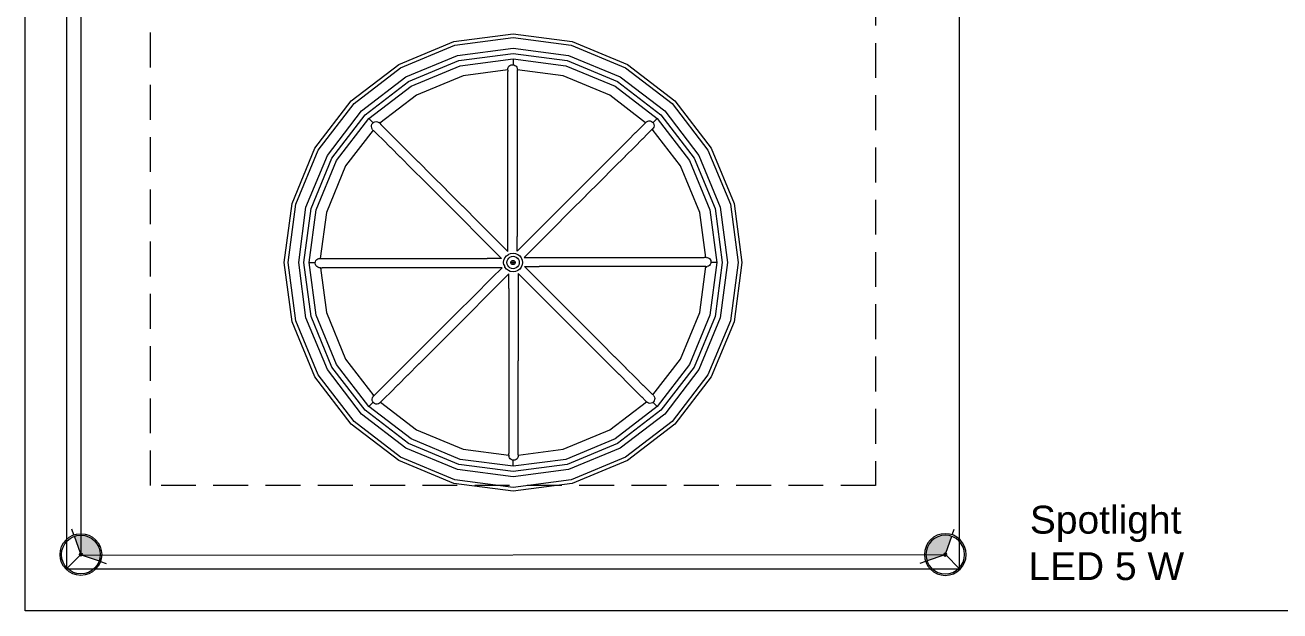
# Model space of a CAD drawing. Header units: millimetres. Extents: x -667 to -468, y -723 to -475.
# Drawn here: x -546.15 to -537.15, y -711.39 to -707.18 of the extents above; entities that cross this region are included whole.
import ezdxf

# ---------------------------------------------------------------- set-up
doc = ezdxf.new("R2010")
doc.units = ezdxf.units.MM
doc.linetypes.add('DASHED2', pattern=[0.375, 0.25, -0.125])
doc.layers.get('0').update_dxf_attribs({"lineweight": 9})
doc.layers.add('dinding', color=36, linetype='Continuous', lineweight=9)
doc.styles.get("Standard").update_dxf_attribs({"font": 'arial.ttf'})

# ---------------------------------------------------------------- blocks, each defined once
blk = doc.blocks.new('spotlight')
h = blk.add_hatch(color=256)
h.set_gradient(color1=(246, 249, 78), one_color=1, tint=1, name='SPHERICAL')
h.paths.add_polyline_path([(0.0104, 0.005), (0.1332, 0.0638, 0.629887), (-0.1332, 0.0638), (-0.0104, 0.005, -0.629887)])
h = blk.add_hatch(color=256)
h.set_gradient(color1=(186, 177, 3), one_color=1, tint=1, name='SPHERICAL')
h.paths.add_polyline_path([(0.0115, 0, 1), (-0.0115, 0, 1)])
at = {"color": 244, "true_color": 0x990a2b}
for p, q in [((-0.1436, 0.0687), (-0.1848, 0.0885)), ((-0.0104, 0.005), (-0.1332, 0.0638)), ((0.0104, 0.005), (0.1332, 0.0638)), ((0.1436, 0.0687), (0.1848, 0.0885)), ((0, -0.0115), (0, -0.1477))]:
    blk.add_line(p, q, dxfattribs=at)
for radius in [0.1592, 0.1477]:
    blk.add_circle((0, 0), radius, dxfattribs=at)
blk.add_circle((0, 0), 0.0115)
blk = doc.blocks.new('VVC')
for p, q in [((-660.9999, -540.4989), (-660.6042, -540.335)), ((-660.6042, -540.335), (-660.1795, -540.2791)), ((-660.5971, -540.3612), (-660.1795, -540.3063)), ((-660.1795, -540.2791), (-659.7549, -540.335)), ((-660.1795, -540.3063), (-659.7619, -540.3612)), ((-659.7549, -540.335), (-659.3592, -540.4989)), ((-660.9863, -540.5224), (-660.5971, -540.3612)), ((-660.9484, -540.5879), (-660.5775, -540.4343)), ((-660.5775, -540.4343), (-660.1795, -540.3819)), ((-660.5677, -540.4712), (-660.1795, -540.4201)), ((-660.1795, -540.3819), (-659.7815, -540.4343)), ((-660.1795, -540.4201), (-659.7914, -540.4712)), ((-659.7815, -540.4343), (-659.4106, -540.5879)), ((-659.7619, -540.3612), (-659.3728, -540.5224)), ((-661.3396, -540.7596), (-660.9999, -540.4989)), ((-661.3204, -540.7788), (-660.9863, -540.5224)), ((-660.9294, -540.621), (-660.5677, -540.4712)), ((-660.9106, -540.6535), (-660.558, -540.5074)), ((-660.558, -540.5074), (-660.1795, -540.4576)), ((-660.2167, -540.5381), (-660.5384, -540.5805)), ((-660.2167, -540.5381), (-660.2167, -540.5494)), ((-660.2166, -540.5287), (-660.2139, -540.5198)), ((-660.2166, -540.5332), (-660.2166, -540.5287)), ((-660.2139, -540.5198), (-660.2088, -540.5119)), ((-660.2088, -540.5119), (-660.2016, -540.5058)), ((-660.2016, -540.5058), (-660.1931, -540.5018)), ((-660.1931, -540.5018), (-660.1838, -540.5004)), ((-660.1838, -540.5004), (-660.1744, -540.5015)), ((-660.1795, -540.4576), (-659.8011, -540.5074)), ((-660.1795, -540.4576), (-660.1795, -540.5009)), ((-660.1744, -540.5015), (-660.1658, -540.5052)), ((-660.1658, -540.5052), (-660.1585, -540.5112)), ((-660.1585, -540.5112), (-660.1532, -540.5189)), ((-660.1532, -540.5189), (-660.1502, -540.5277)), ((-660.1502, -540.5277), (-660.1499, -540.5332)), ((-659.8207, -540.5805), (-660.1498, -540.5371)), ((-660.1498, -540.5371), (-660.1498, -540.5484)), ((-660.1498, -540.5371), (-660.1423, -540.5381)), ((-659.8011, -540.5074), (-659.4484, -540.6535)), ((-659.7914, -540.4712), (-659.4297, -540.621)), ((-659.3728, -540.5224), (-659.0386, -540.7788)), ((-659.3592, -540.4989), (-659.0194, -540.7596)), ((-661.2669, -540.8323), (-660.9484, -540.5879)), ((-661.24, -540.8593), (-660.9294, -540.621)), ((-660.5384, -540.5805), (-660.8728, -540.719)), ((-660.2167, -540.583), (-660.2167, -540.5494)), ((-660.2167, -540.5831), (-660.2167, -540.583)), ((-660.2167, -540.5833), (-660.2167, -540.5831)), ((-660.2167, -540.6385), (-660.2167, -540.5833)), ((-660.1498, -540.5484), (-660.1498, -540.5485)), ((-660.1498, -540.5485), (-660.1498, -540.5821)), ((-660.1498, -540.5821), (-660.1498, -540.5823)), ((-660.1498, -540.5823), (-660.1498, -540.6376)), ((-659.4863, -540.719), (-659.8207, -540.5805)), ((-659.4297, -540.621), (-659.1191, -540.8593)), ((-659.4106, -540.5879), (-659.0921, -540.8323)), ((-661.2134, -540.8858), (-660.9106, -540.6535)), ((-660.8728, -540.719), (-661.1362, -540.921)), ((-660.2167, -540.6388), (-660.2167, -540.6385)), ((-660.2167, -540.6392), (-660.2167, -540.6388)), ((-660.2167, -540.7152), (-660.2167, -540.6392)), ((-660.2167, -540.7157), (-660.2167, -540.7152)), ((-660.2167, -540.7165), (-660.2167, -540.7157)), ((-660.2167, -540.8121), (-660.2167, -540.7165)), ((-660.1498, -540.6376), (-660.1498, -540.6382)), ((-660.1498, -540.6382), (-660.1498, -540.7145)), ((-660.1498, -540.7145), (-660.1498, -540.7155)), ((-660.1498, -540.7155), (-660.1498, -540.8115)), ((-659.2289, -540.9165), (-659.4863, -540.719)), ((-659.4484, -540.6535), (-659.1456, -540.8858)), ((-661.6004, -541.0994), (-661.3396, -540.7596)), ((-661.5768, -541.113), (-661.3204, -540.7788)), ((-659.0386, -540.7788), (-658.7822, -541.113)), ((-659.0194, -540.7596), (-658.7587, -541.0994)), ((-661.5113, -541.1508), (-661.2669, -540.8323)), ((-661.4783, -541.1699), (-661.24, -540.8593)), ((-661.4458, -541.1886), (-661.2134, -540.8858)), ((-661.2134, -540.8858), (-661.1828, -540.9165)), ((-660.2167, -540.8128), (-660.2167, -540.8121)), ((-660.2167, -540.814), (-660.2167, -540.8128)), ((-660.2167, -540.928), (-660.2167, -540.814)), ((-660.1498, -540.8115), (-660.1498, -540.813)), ((-660.1498, -540.813), (-660.1498, -540.9275)), ((-659.1456, -540.8858), (-659.1763, -540.9165)), ((-659.1456, -540.8858), (-658.9132, -541.1886)), ((-659.1191, -540.8593), (-658.8808, -541.1699)), ((-659.0921, -540.8323), (-658.8477, -541.1508)), ((-661.1828, -540.9691), (-661.3803, -541.2265)), ((-661.1957, -540.9449), (-661.195, -540.9355)), ((-661.1937, -540.9541), (-661.1957, -540.9449)), ((-661.195, -540.9355), (-661.1917, -540.9267)), ((-661.1893, -540.9623), (-661.1937, -540.9541)), ((-661.1917, -540.9267), (-661.1862, -540.9191)), ((-661.1862, -540.9656), (-661.1893, -540.9623)), ((-661.1862, -540.9191), (-661.1787, -540.9133)), ((-661.1828, -540.9691), (-661.1748, -540.977)), ((-661.1787, -540.9133), (-661.17, -540.9098)), ((-661.151, -541.0008), (-661.1748, -540.9771)), ((-661.17, -540.9098), (-661.1607, -540.9089)), ((-661.1607, -540.9089), (-661.1514, -540.9105)), ((-661.1514, -540.9105), (-661.1431, -540.9147)), ((-661.1362, -540.921), (-661.1431, -540.9147)), ((-661.1362, -540.921), (-661.1302, -540.9165)), ((-661.1362, -540.921), (-661.1282, -540.929)), ((-661.1282, -540.929), (-661.1281, -540.9291)), ((-661.1281, -540.9291), (-661.1044, -540.9528)), ((-661.1044, -540.9528), (-661.1042, -540.953)), ((-661.1042, -540.953), (-661.0651, -540.9921)), ((-660.2167, -540.9289), (-660.2167, -540.928)), ((-660.2167, -540.9304), (-660.2167, -540.9289)), ((-660.2167, -541.0613), (-660.2167, -540.9304)), ((-660.1498, -540.9275), (-660.1498, -540.9294)), ((-660.1498, -540.9294), (-660.1498, -541.0609)), ((-659.3541, -541.0417), (-659.3003, -540.988)), ((-659.3003, -540.988), (-659.2998, -540.9875)), ((-659.2998, -540.9875), (-659.2608, -540.9484)), ((-659.2608, -540.9484), (-659.2606, -540.9482)), ((-659.2606, -540.9482), (-659.2369, -540.9245)), ((-659.2289, -540.9165), (-659.2368, -540.9245)), ((-659.2289, -540.9165), (-659.2221, -540.9099)), ((-659.2221, -540.9099), (-659.2139, -540.9055)), ((-659.2139, -540.9055), (-659.2047, -540.9036)), ((-659.1889, -540.9711), (-659.2126, -540.9949)), ((-659.2047, -540.9036), (-659.1953, -540.9043)), ((-659.1953, -540.9043), (-659.1865, -540.9075)), ((-659.1888, -540.9711), (-659.1889, -540.9711)), ((-659.1808, -540.9631), (-659.1888, -540.9711)), ((-659.1865, -540.9075), (-659.1789, -540.9131)), ((-659.1808, -540.9631), (-659.1745, -540.9562)), ((-658.9788, -541.2265), (-659.1808, -540.9631)), ((-659.1808, -540.9631), (-659.1763, -540.9691)), ((-659.1789, -540.9131), (-659.1731, -540.9205)), ((-659.1703, -540.9478), (-659.1745, -540.9562)), ((-659.1731, -540.9205), (-659.1696, -540.9293)), ((-659.1687, -540.9386), (-659.1703, -540.9478)), ((-659.1696, -540.9293), (-659.1687, -540.9386)), ((-661.1508, -541.001), (-661.151, -541.0008)), ((-661.1118, -541.04), (-661.1508, -541.001)), ((-661.1113, -541.0406), (-661.1118, -541.04)), ((-661.0576, -541.0943), (-661.1113, -541.0406)), ((-661.0651, -540.9921), (-661.0647, -540.9926)), ((-661.0647, -540.9926), (-661.0108, -541.0465)), ((-661.0108, -541.0465), (-661.0101, -541.0472)), ((-661.0101, -541.0472), (-660.9422, -541.1151)), ((-660.2167, -541.0643), (-660.2167, -541.0613)), ((-660.2167, -541.2102), (-660.2167, -541.0643)), ((-660.1498, -541.0609), (-660.1499, -541.0633)), ((-660.1499, -541.0633), (-660.1499, -541.2099)), ((-659.4226, -541.1102), (-659.355, -541.0426)), ((-659.355, -541.0426), (-659.3541, -541.0417)), ((-659.2524, -541.0346), (-659.3062, -541.0885)), ((-659.2519, -541.0342), (-659.2524, -541.0346)), ((-659.2128, -540.9951), (-659.2519, -541.0342)), ((-659.2126, -540.9949), (-659.2128, -540.9951)), ((-661.7643, -541.4951), (-661.6004, -541.0994)), ((-661.738, -541.5021), (-661.5768, -541.113)), ((-661.6649, -541.5217), (-661.5113, -541.1508)), ((-661.6281, -541.5316), (-661.4783, -541.1699)), ((-661.0567, -541.0952), (-661.0576, -541.0943)), ((-660.989, -541.1628), (-661.0567, -541.0952)), ((-660.9877, -541.1641), (-660.989, -541.1628)), ((-660.9071, -541.2447), (-660.9877, -541.1641)), ((-660.9422, -541.1151), (-660.9411, -541.1161)), ((-660.9411, -541.1161), (-660.8602, -541.1971)), ((-659.5045, -541.1922), (-659.4239, -541.1116)), ((-659.3759, -541.1581), (-659.4569, -541.2391)), ((-659.4239, -541.1116), (-659.4226, -541.1102)), ((-659.3749, -541.1571), (-659.3759, -541.1581)), ((-659.307, -541.0892), (-659.3749, -541.1571)), ((-659.3062, -541.0885), (-659.307, -541.0892)), ((-658.8808, -541.1699), (-658.731, -541.5316)), ((-658.8477, -541.1508), (-658.6941, -541.5217)), ((-658.7822, -541.113), (-658.621, -541.5021)), ((-658.7587, -541.0994), (-658.5948, -541.4951)), ((-661.5919, -541.5413), (-661.4458, -541.1886)), ((-661.3803, -541.2265), (-661.5188, -541.5609)), ((-660.9053, -541.2465), (-660.9071, -541.2447)), ((-660.8128, -541.339), (-660.9053, -541.2465)), ((-660.8602, -541.1971), (-660.8588, -541.1985)), ((-660.8588, -541.1985), (-660.7658, -541.2914)), ((-660.2167, -541.2137), (-660.2167, -541.2102)), ((-660.2167, -541.8407), (-660.2167, -541.2137)), ((-660.1499, -541.2099), (-660.1499, -541.2128)), ((-660.1499, -541.2128), (-660.1499, -541.3726)), ((-659.5988, -541.2864), (-659.5063, -541.1939)), ((-659.4583, -541.2405), (-659.5512, -541.3334)), ((-659.5063, -541.1939), (-659.5045, -541.1922)), ((-659.4569, -541.2391), (-659.4583, -541.2405)), ((-658.8402, -541.5609), (-658.9788, -541.2265)), ((-658.9132, -541.1886), (-658.7672, -541.5413)), ((-660.8107, -541.3411), (-660.8128, -541.339)), ((-660.7075, -541.4443), (-660.8107, -541.3411)), ((-660.7658, -541.2914), (-660.7641, -541.2932)), ((-660.7641, -541.2932), (-660.6605, -541.3969)), ((-659.7041, -541.3918), (-659.6009, -541.2886)), ((-659.553, -541.3351), (-659.6566, -541.4388)), ((-659.6009, -541.2886), (-659.5988, -541.2864)), ((-659.5512, -541.3334), (-659.553, -541.3351)), ((-660.6605, -541.3969), (-660.6585, -541.3989)), ((-660.6585, -541.3989), (-660.5454, -541.5119)), ((-660.1499, -541.3726), (-660.1499, -541.3758)), ((-660.1499, -541.3758), (-660.1499, -541.5467)), ((-660.1499, -541.8376), (-659.7066, -541.3943)), ((-659.7066, -541.3943), (-659.7041, -541.3918)), ((-659.6566, -541.4388), (-659.6586, -541.4408)), ((-661.8202, -541.9197), (-661.7643, -541.4951)), ((-661.793, -541.9197), (-661.738, -541.5021)), ((-661.7173, -541.9197), (-661.6649, -541.5217)), ((-660.705, -541.4468), (-660.7075, -541.4443)), ((-660.2617, -541.8901), (-660.705, -541.4468)), ((-660.5454, -541.5119), (-660.5432, -541.5141)), ((-660.5432, -541.5141), (-660.4223, -541.635)), ((-659.6586, -541.4408), (-659.7717, -541.5538)), ((-658.6941, -541.5217), (-658.6417, -541.9197)), ((-658.621, -541.5021), (-658.5661, -541.9197)), ((-658.5948, -541.4951), (-658.5389, -541.9197)), ((-661.6792, -541.9197), (-661.6281, -541.5316)), ((-661.6417, -541.9197), (-661.5919, -541.5413)), ((-661.5188, -541.5609), (-661.5621, -541.89)), ((-660.1499, -541.5467), (-660.1499, -541.5502)), ((-660.1499, -541.5502), (-660.1499, -541.73)), ((-659.7739, -541.5561), (-659.8948, -541.677)), ((-659.7717, -541.5538), (-659.7739, -541.5561)), ((-658.7979, -541.8826), (-658.8402, -541.5609)), ((-658.7672, -541.5413), (-658.7173, -541.9197)), ((-658.731, -541.5316), (-658.6798, -541.9197)), ((-660.4223, -541.635), (-660.4199, -541.6375)), ((-660.4199, -541.6375), (-660.2928, -541.7646)), ((-659.8973, -541.6794), (-660.0244, -541.8065)), ((-659.8948, -541.677), (-659.8973, -541.6794)), ((-660.2928, -541.7646), (-660.2902, -541.7672)), ((-660.2167, -541.8407), (-660.2902, -541.7672)), ((-660.1499, -541.73), (-660.1499, -541.7336)), ((-660.1499, -541.8376), (-660.1499, -541.7336)), ((-661.5621, -541.89), (-661.5612, -541.8826)), ((-661.5621, -541.89), (-661.5508, -541.89)), ((-661.5508, -541.89), (-661.5508, -541.89)), ((-661.5508, -541.89), (-661.5172, -541.89)), ((-661.5172, -541.89), (-661.5169, -541.89)), ((-660.243, -541.8982), (-660.2379, -541.886)), ((-660.2379, -541.886), (-660.2272, -541.8721)), ((-660.2272, -541.8721), (-660.2132, -541.8613)), ((-660.2179, -541.8976), (-660.2109, -541.8884)), ((-660.2132, -541.8613), (-660.2092, -541.8596)), ((-660.2109, -541.8884), (-660.2017, -541.8814)), ((-660.2092, -541.8596), (-660.197, -541.8546)), ((-660.2017, -541.8814), (-660.191, -541.8769)), ((-660.197, -541.8546), (-660.1795, -541.8523)), ((-660.191, -541.8769), (-660.1795, -541.8754)), ((-660.1795, -541.8523), (-660.1621, -541.8546)), ((-660.1795, -541.8754), (-660.1681, -541.8769)), ((-660.1681, -541.8769), (-660.1574, -541.8814)), ((-660.1621, -541.8546), (-660.158, -541.8563)), ((-660.158, -541.8563), (-660.1458, -541.8613)), ((-660.1574, -541.8814), (-660.1482, -541.8884)), ((-660.1482, -541.8884), (-660.1412, -541.8976)), ((-660.1458, -541.8613), (-660.1318, -541.8721)), ((-660.1318, -541.8721), (-660.1211, -541.886)), ((-660.1211, -541.886), (-660.1194, -541.8901)), ((-660.1005, -541.8826), (-660.027, -541.8091)), ((-660.1005, -541.8826), (-659.4735, -541.8826)), ((-660.0244, -541.8065), (-660.027, -541.8091)), ((-659.4735, -541.8826), (-659.47, -541.8826)), ((-659.47, -541.8826), (-659.3241, -541.8826)), ((-659.3241, -541.8826), (-659.3211, -541.8826)), ((-659.3211, -541.8826), (-659.1902, -541.8826)), ((-659.1902, -541.8826), (-659.1887, -541.8826)), ((-659.1887, -541.8826), (-659.1878, -541.8826)), ((-659.1878, -541.8826), (-659.0738, -541.8826)), ((-659.0738, -541.8826), (-659.0726, -541.8826)), ((-659.0726, -541.8826), (-659.0719, -541.8826)), ((-659.0719, -541.8826), (-658.9762, -541.8826)), ((-658.9762, -541.8826), (-658.9755, -541.8826)), ((-658.9755, -541.8826), (-658.975, -541.8826)), ((-658.975, -541.8826), (-658.899, -541.8826)), ((-658.899, -541.8826), (-658.8985, -541.8826)), ((-658.8985, -541.8826), (-658.8983, -541.8826)), ((-658.8983, -541.8826), (-658.8431, -541.8826)), ((-658.8431, -541.8826), (-658.8429, -541.8826)), ((-658.8429, -541.8826), (-658.8428, -541.8826)), ((-658.8428, -541.8826), (-658.8092, -541.8826)), ((-658.7979, -541.8826), (-658.8092, -541.8826)), ((-658.793, -541.8826), (-658.7885, -541.8827)), ((-658.7885, -541.8827), (-658.7796, -541.8854)), ((-658.7796, -541.8854), (-658.7717, -541.8905)), ((-661.7643, -542.3444), (-661.8202, -541.9197)), ((-661.738, -542.3373), (-661.793, -541.9197)), ((-661.6649, -542.3178), (-661.7173, -541.9197)), ((-661.6281, -542.3079), (-661.6792, -541.9197)), ((-661.5919, -542.2982), (-661.6417, -541.9197)), ((-661.6417, -541.9197), (-661.5984, -541.9197)), ((-661.5989, -541.924), (-661.5977, -541.9147)), ((-661.5974, -541.9333), (-661.5989, -541.924)), ((-661.5977, -541.9147), (-661.594, -541.906)), ((-661.5935, -541.9419), (-661.5974, -541.9333)), ((-661.594, -541.906), (-661.5881, -541.8987)), ((-661.5874, -541.949), (-661.5935, -541.9419)), ((-661.5881, -541.8987), (-661.5804, -541.8934)), ((-661.5795, -541.9541), (-661.5874, -541.949)), ((-661.5804, -541.8934), (-661.5715, -541.8904)), ((-661.5705, -541.9568), (-661.5795, -541.9541)), ((-661.5715, -541.8904), (-661.5661, -541.8902)), ((-661.5612, -541.9569), (-661.5705, -541.9568)), ((-661.5612, -541.9569), (-661.5188, -542.2786)), ((-661.5612, -541.9569), (-661.5499, -541.9569)), ((-661.5163, -541.9569), (-661.5498, -541.9569)), ((-661.5169, -541.89), (-661.4616, -541.89)), ((-661.5162, -541.9569), (-661.5163, -541.9569)), ((-661.516, -541.9569), (-661.5162, -541.9569)), ((-661.4608, -541.9569), (-661.516, -541.9569)), ((-661.4616, -541.89), (-661.461, -541.89)), ((-661.461, -541.89), (-661.3848, -541.89)), ((-661.4605, -541.9569), (-661.4608, -541.9569)), ((-661.46, -541.9569), (-661.4605, -541.9569)), ((-661.3841, -541.9569), (-661.46, -541.9569)), ((-661.3848, -541.89), (-661.3838, -541.89)), ((-661.3836, -541.9569), (-661.3841, -541.9569)), ((-661.3838, -541.89), (-661.2878, -541.89)), ((-661.3828, -541.9569), (-661.3836, -541.9569)), ((-661.2872, -541.9569), (-661.3828, -541.9569)), ((-661.2878, -541.89), (-661.2863, -541.89)), ((-661.2864, -541.9569), (-661.2872, -541.9569)), ((-661.2853, -541.9569), (-661.2864, -541.9569)), ((-661.2863, -541.89), (-661.1718, -541.89)), ((-661.1713, -541.9569), (-661.2853, -541.9569)), ((-661.1718, -541.89), (-661.1698, -541.89)), ((-661.1704, -541.9569), (-661.1713, -541.9569)), ((-661.1688, -541.9569), (-661.1704, -541.9569)), ((-661.1698, -541.89), (-661.0384, -541.89)), ((-661.038, -541.9569), (-661.1688, -541.9569)), ((-661.0384, -541.89), (-661.036, -541.8901)), ((-661.035, -541.9569), (-661.038, -541.9569)), ((-661.036, -541.8901), (-660.8893, -541.8901)), ((-660.8891, -541.9569), (-661.035, -541.9569)), ((-660.8893, -541.8901), (-660.8865, -541.8901)), ((-660.8855, -541.9569), (-660.8891, -541.9569)), ((-660.8865, -541.8901), (-660.7266, -541.8901)), ((-660.2586, -541.9569), (-660.8855, -541.9569)), ((-660.7266, -541.8901), (-660.7235, -541.8901)), ((-660.7235, -541.8901), (-660.5525, -541.8901)), ((-660.5525, -541.8901), (-660.5491, -541.8901)), ((-660.5491, -541.8901), (-660.3693, -541.8901)), ((-660.3693, -541.8901), (-660.3656, -541.8901)), ((-660.2617, -541.8901), (-660.3656, -541.8901)), ((-660.2586, -541.9569), (-660.3321, -542.0304)), ((-660.247, -541.9197), (-660.2447, -541.9023)), ((-660.2447, -541.9372), (-660.247, -541.9197)), ((-660.2447, -541.9023), (-660.243, -541.8982)), ((-660.2447, -541.9372), (-660.2396, -541.9494)), ((-660.2379, -541.9535), (-660.2396, -541.9494)), ((-660.2272, -541.9674), (-660.2379, -541.9535)), ((-660.2132, -541.9781), (-660.2272, -541.9674)), ((-660.2238, -541.9197), (-660.2223, -541.9083)), ((-660.2223, -541.9312), (-660.2238, -541.9197)), ((-660.2223, -541.9083), (-660.2179, -541.8976)), ((-660.2179, -541.9419), (-660.2223, -541.9312)), ((-660.2109, -541.9511), (-660.2179, -541.9419)), ((-660.2011, -541.9832), (-660.2132, -541.9781)), ((-660.2017, -541.9581), (-660.2109, -541.9511)), ((-660.191, -541.9625), (-660.2017, -541.9581)), ((-660.1949, -541.9197), (-660.1944, -541.9158)), ((-660.1944, -541.9237), (-660.1949, -541.9197)), ((-660.1949, -541.9197), (-660.1642, -541.9197)), ((-660.1944, -541.9158), (-660.1928, -541.9121)), ((-660.1928, -541.9274), (-660.1944, -541.9237)), ((-660.1928, -541.9121), (-660.1904, -541.9089)), ((-660.1904, -541.9306), (-660.1928, -541.9274)), ((-660.1795, -541.964), (-660.191, -541.9625)), ((-660.1904, -541.9089), (-660.1872, -541.9064)), ((-660.1872, -541.933), (-660.1904, -541.9306)), ((-660.1872, -541.9064), (-660.1835, -541.9049)), ((-660.1835, -541.9346), (-660.1872, -541.933)), ((-660.1835, -541.9049), (-660.1795, -541.9044)), ((-660.1795, -541.9351), (-660.1835, -541.9346)), ((-660.1795, -541.9044), (-660.1756, -541.9049)), ((-660.1795, -541.9351), (-660.1795, -541.9044)), ((-660.1756, -541.9346), (-660.1795, -541.9351)), ((-660.1681, -541.9625), (-660.1795, -541.964)), ((-660.1756, -541.9049), (-660.1718, -541.9064)), ((-660.1718, -541.933), (-660.1756, -541.9346)), ((-660.1718, -541.9064), (-660.1687, -541.9089)), ((-660.1687, -541.9306), (-660.1718, -541.933)), ((-660.1687, -541.9089), (-660.1662, -541.9121)), ((-660.1662, -541.9274), (-660.1687, -541.9306)), ((-660.1574, -541.9581), (-660.1681, -541.9625)), ((-660.1662, -541.9121), (-660.1647, -541.9158)), ((-660.1647, -541.9237), (-660.1662, -541.9274)), ((-660.1647, -541.9158), (-660.1642, -541.9197)), ((-660.1642, -541.9197), (-660.1647, -541.9237)), ((-660.1499, -541.9798), (-660.1621, -541.9849)), ((-660.1482, -541.9511), (-660.1574, -541.9581)), ((-660.1458, -541.9781), (-660.1499, -541.9798)), ((-660.1412, -541.9419), (-660.1482, -541.9511)), ((-660.1318, -541.9674), (-660.1458, -541.9781)), ((-660.1412, -541.8976), (-660.1367, -541.9083)), ((-660.1367, -541.9312), (-660.1412, -541.9419)), ((-660.1367, -541.9083), (-660.1352, -541.9197)), ((-660.1352, -541.9197), (-660.1367, -541.9312)), ((-660.1211, -541.9535), (-660.1318, -541.9674)), ((-660.1161, -541.9413), (-660.1211, -541.9535)), ((-660.1194, -541.8901), (-660.1144, -541.9023)), ((-660.1144, -541.9372), (-660.1161, -541.9413)), ((-660.1144, -541.9023), (-660.1121, -541.9197)), ((-660.1121, -541.9197), (-660.1144, -541.9372)), ((-660.0974, -541.9494), (-659.9934, -541.9493)), ((-660.0974, -541.9494), (-659.654, -542.3927)), ((-659.9898, -541.9494), (-659.9934, -541.9493)), ((-659.81, -541.9494), (-659.9898, -541.9494)), ((-659.8065, -541.9494), (-659.81, -541.9494)), ((-659.6356, -541.9494), (-659.8065, -541.9494)), ((-659.6324, -541.9494), (-659.6356, -541.9494)), ((-659.4725, -541.9494), (-659.6324, -541.9494)), ((-659.4697, -541.9494), (-659.4725, -541.9494)), ((-659.3231, -541.9494), (-659.4697, -541.9494)), ((-659.3207, -541.9494), (-659.3231, -541.9494)), ((-659.1892, -541.9494), (-659.3207, -541.9494)), ((-659.1873, -541.9494), (-659.1892, -541.9494)), ((-659.0728, -541.9494), (-659.1873, -541.9494)), ((-659.0713, -541.9494), (-659.0728, -541.9494)), ((-658.9753, -541.9494), (-659.0713, -541.9494)), ((-658.9742, -541.9495), (-658.9753, -541.9494)), ((-658.898, -541.9495), (-658.9742, -541.9495)), ((-658.8974, -541.9495), (-658.898, -541.9495)), ((-658.8421, -541.9495), (-658.8974, -541.9495)), ((-658.8419, -541.9495), (-658.8421, -541.9495)), ((-658.8082, -541.9495), (-658.8419, -541.9495)), ((-658.8402, -542.2786), (-658.7969, -541.9495)), ((-658.8082, -541.9495), (-658.8082, -541.9495)), ((-658.7969, -541.9495), (-658.8082, -541.9495)), ((-658.7969, -541.9495), (-658.7979, -541.9569)), ((-658.7969, -541.9495), (-658.7875, -541.9491)), ((-658.7787, -541.9461), (-658.7875, -541.9491)), ((-658.771, -541.9408), (-658.7787, -541.9461)), ((-658.7717, -541.8905), (-658.7656, -541.8976)), ((-658.765, -541.9335), (-658.771, -541.9408)), ((-658.7173, -541.9197), (-658.7672, -542.2982)), ((-658.7656, -541.8976), (-658.7616, -541.9062)), ((-658.7613, -541.9248), (-658.765, -541.9335)), ((-658.7616, -541.9062), (-658.7602, -541.9155)), ((-658.7602, -541.9155), (-658.7613, -541.9248)), ((-658.7173, -541.9197), (-658.7607, -541.9197)), ((-658.6798, -541.9197), (-658.731, -542.3079)), ((-658.6417, -541.9197), (-658.6941, -542.3178)), ((-658.5661, -541.9197), (-658.621, -542.3373)), ((-658.5389, -541.9197), (-658.5948, -542.3444)), ((-660.2092, -542.0019), (-660.6525, -542.4452)), ((-660.4618, -542.1601), (-660.3347, -542.033)), ((-660.3347, -542.033), (-660.3321, -542.0304)), ((-660.2091, -542.1058), (-660.2092, -542.0019)), ((-660.197, -541.9849), (-660.2011, -541.9832)), ((-660.1795, -541.9872), (-660.197, -541.9849)), ((-660.1621, -541.9849), (-660.1795, -541.9872)), ((-660.1424, -541.9988), (-660.0689, -542.0723)), ((-660.1424, -541.9988), (-660.1424, -542.6257)), ((-660.2091, -542.1058), (-660.2092, -542.1095)), ((-660.2092, -542.1095), (-660.2092, -542.2893)), ((-660.0663, -542.0749), (-660.0689, -542.0723)), ((-659.9392, -542.202), (-660.0663, -542.0749)), ((-660.5851, -542.2834), (-660.4642, -542.1625)), ((-660.4642, -542.1625), (-660.4618, -542.1601)), ((-659.9367, -542.2044), (-659.9392, -542.202)), ((-659.8159, -542.3253), (-659.9367, -542.2044)), ((-661.5768, -542.7265), (-661.738, -542.3373)), ((-661.5113, -542.6886), (-661.6649, -542.3178)), ((-661.4783, -542.6696), (-661.6281, -542.3079)), ((-661.4458, -542.6508), (-661.5919, -542.2982)), ((-661.5188, -542.2786), (-661.3803, -542.613)), ((-660.7004, -542.3987), (-660.5874, -542.2856)), ((-660.5874, -542.2856), (-660.5851, -542.2834)), ((-660.2092, -542.2893), (-660.2092, -542.2927)), ((-660.2092, -542.2927), (-660.2092, -542.4637)), ((-659.8136, -542.3276), (-659.8159, -542.3253)), ((-659.7006, -542.4406), (-659.8136, -542.3276)), ((-658.9788, -542.613), (-658.8402, -542.2786)), ((-658.7672, -542.2982), (-658.9132, -542.6508)), ((-658.731, -542.3079), (-658.8808, -542.6696)), ((-658.6941, -542.3178), (-658.8477, -542.6886)), ((-658.621, -542.3373), (-658.7822, -542.7265)), ((-661.6004, -542.7401), (-661.7643, -542.3444)), ((-660.8061, -542.5043), (-660.7024, -542.4007)), ((-660.7024, -542.4007), (-660.7004, -542.3987)), ((-659.654, -542.3927), (-659.6515, -542.3952)), ((-659.6515, -542.3952), (-659.5484, -542.4984)), ((-658.5948, -542.3444), (-658.7587, -542.7401)), ((-660.9008, -542.599), (-660.8078, -542.506)), ((-660.8078, -542.506), (-660.8061, -542.5043)), ((-660.655, -542.4477), (-660.7581, -542.5509)), ((-660.6525, -542.4452), (-660.655, -542.4477)), ((-660.2092, -542.4637), (-660.2092, -542.4669)), ((-660.2092, -542.4669), (-660.2092, -542.6267)), ((-659.6986, -542.4426), (-659.7006, -542.4406)), ((-659.5949, -542.5463), (-659.6986, -542.4426)), ((-659.5484, -542.4984), (-659.5462, -542.5005)), ((-659.5462, -542.5005), (-659.4537, -542.593)), ((-660.9831, -542.6813), (-660.9022, -542.6004)), ((-660.9022, -542.6004), (-660.9008, -542.599)), ((-660.7603, -542.553), (-660.8528, -542.6456)), ((-660.7581, -542.5509), (-660.7603, -542.553)), ((-659.5932, -542.548), (-659.5949, -542.5463)), ((-659.5003, -542.641), (-659.5932, -542.548)), ((-659.4537, -542.593), (-659.452, -542.5947)), ((-659.452, -542.5947), (-659.3714, -542.6754)), ((-661.2669, -543.0071), (-661.5113, -542.6886)), ((-661.24, -542.9802), (-661.4783, -542.6696)), ((-661.2134, -542.9536), (-661.4458, -542.6508)), ((-661.3803, -542.613), (-661.1782, -542.8764)), ((-661.0521, -542.7503), (-660.9842, -542.6824)), ((-660.9842, -542.6824), (-660.9831, -542.6813)), ((-660.8545, -542.6473), (-660.9351, -542.7279)), ((-660.8528, -542.6456), (-660.8545, -542.6473)), ((-660.2092, -542.6267), (-660.2092, -542.6295)), ((-660.2092, -542.6295), (-660.2092, -542.7762)), ((-660.1424, -542.6293), (-660.1424, -542.6257)), ((-660.1424, -542.7752), (-660.1424, -542.6293)), ((-659.4989, -542.6424), (-659.5003, -542.641)), ((-659.4179, -542.7233), (-659.4989, -542.6424)), ((-659.3714, -542.6754), (-659.37, -542.6767)), ((-659.37, -542.6767), (-659.3024, -542.7443)), ((-659.1763, -542.8704), (-658.9788, -542.613)), ((-658.9132, -542.6508), (-659.1456, -542.9536)), ((-658.8808, -542.6696), (-659.1191, -542.9802)), ((-658.8477, -542.6886), (-659.0921, -543.0071)), ((-661.3396, -543.0798), (-661.6004, -542.7401)), ((-661.3204, -543.0606), (-661.5768, -542.7265)), ((-661.1067, -542.8049), (-661.0528, -542.751)), ((-661.0528, -542.751), (-661.0521, -542.7503)), ((-660.9365, -542.7292), (-661.0041, -542.7969)), ((-660.9351, -542.7279), (-660.9365, -542.7292)), ((-660.2092, -542.7762), (-660.2092, -542.7786)), ((-660.2092, -542.7786), (-660.2092, -542.91)), ((-660.1424, -542.7782), (-660.1424, -542.7752)), ((-660.1424, -542.909), (-660.1424, -542.7782)), ((-659.4169, -542.7244), (-659.4179, -542.7233)), ((-659.349, -542.7923), (-659.4169, -542.7244)), ((-659.3024, -542.7443), (-659.3015, -542.7452)), ((-659.3015, -542.7452), (-659.2478, -542.7989)), ((-658.7822, -542.7265), (-659.0386, -543.0606)), ((-658.7587, -542.7401), (-659.0194, -543.0798)), ((-661.1782, -542.8764), (-661.1846, -542.8833)), ((-661.1782, -542.8764), (-661.1828, -542.8704)), ((-661.1782, -542.8764), (-661.1702, -542.8684)), ((-661.1702, -542.8683), (-661.1464, -542.8446)), ((-661.1702, -542.8684), (-661.1702, -542.8683)), ((-661.1464, -542.8446), (-661.1462, -542.8444)), ((-661.1462, -542.8444), (-661.1071, -542.8053)), ((-661.1071, -542.8053), (-661.1067, -542.8049)), ((-661.0592, -542.852), (-661.0982, -542.891)), ((-661.0587, -542.8515), (-661.0592, -542.852)), ((-661.005, -542.7978), (-661.0587, -542.8515)), ((-661.0041, -542.7969), (-661.005, -542.7978)), ((-659.3483, -542.793), (-659.349, -542.7923)), ((-659.2944, -542.8469), (-659.3483, -542.793)), ((-659.294, -542.8473), (-659.2944, -542.8469)), ((-659.2549, -542.8865), (-659.294, -542.8473)), ((-659.2478, -542.7989), (-659.2473, -542.7994)), ((-659.2473, -542.7994), (-659.2082, -542.8385)), ((-659.2082, -542.8385), (-659.208, -542.8387)), ((-659.208, -542.8387), (-659.1843, -542.8624)), ((-659.1763, -542.8704), (-659.1843, -542.8624)), ((-659.1729, -542.8739), (-659.1697, -542.8771)), ((-659.1697, -542.8771), (-659.1653, -542.8854)), ((-661.2134, -542.9536), (-661.1828, -542.923)), ((-660.9106, -543.186), (-661.2134, -542.9536)), ((-661.1904, -542.9009), (-661.1887, -542.8916)), ((-661.1894, -542.9102), (-661.1904, -542.9009)), ((-661.1859, -542.919), (-661.1894, -542.9102)), ((-661.1887, -542.8916), (-661.1846, -542.8833)), ((-661.1801, -542.9264), (-661.1859, -542.919)), ((-661.1725, -542.932), (-661.1801, -542.9264)), ((-661.1637, -542.9352), (-661.1725, -542.932)), ((-661.1543, -542.9359), (-661.1637, -542.9352)), ((-661.1452, -542.934), (-661.1543, -542.9359)), ((-661.1369, -542.9295), (-661.1452, -542.934)), ((-661.1302, -542.923), (-661.1369, -542.9295)), ((-661.1302, -542.923), (-661.1222, -542.915)), ((-661.1302, -542.923), (-660.8728, -543.1205)), ((-661.0985, -542.8912), (-661.1222, -542.915)), ((-661.0982, -542.891), (-661.0985, -542.8912)), ((-660.2092, -542.91), (-660.2092, -542.912)), ((-660.2092, -542.912), (-660.2092, -543.0265)), ((-660.1423, -542.9106), (-660.1424, -542.909)), ((-660.1424, -542.9115), (-660.1423, -542.9106)), ((-660.1424, -543.0255), (-660.1424, -542.9115)), ((-659.4863, -543.1205), (-659.2229, -542.9184)), ((-659.1456, -542.9536), (-659.4484, -543.186)), ((-659.2547, -542.8866), (-659.2549, -542.8865)), ((-659.2309, -542.9104), (-659.2547, -542.8866)), ((-659.2309, -542.9104), (-659.2309, -542.9104)), ((-659.2229, -542.9184), (-659.2309, -542.9104)), ((-659.2229, -542.9184), (-659.2289, -542.923)), ((-659.216, -542.9248), (-659.22, -542.9211)), ((-659.2076, -542.9289), (-659.216, -542.9248)), ((-659.1984, -542.9306), (-659.2076, -542.9289)), ((-659.189, -542.9296), (-659.1984, -542.9306)), ((-659.1803, -542.9261), (-659.189, -542.9296)), ((-659.1729, -542.9204), (-659.1803, -542.9261)), ((-659.1456, -542.9536), (-659.1763, -542.923)), ((-659.1673, -542.9128), (-659.1729, -542.9204)), ((-659.1641, -542.9039), (-659.1673, -542.9128)), ((-659.1653, -542.8854), (-659.1634, -542.8946)), ((-659.1634, -542.8946), (-659.1641, -542.9039)), ((-660.9484, -543.2515), (-661.2669, -543.0071)), ((-660.9294, -543.2185), (-661.24, -542.9802)), ((-660.2092, -543.0265), (-660.2092, -543.028)), ((-660.2092, -543.028), (-660.2092, -543.124)), ((-660.1423, -543.0267), (-660.1424, -543.0255)), ((-660.1424, -543.0274), (-660.1423, -543.0267)), ((-660.1424, -543.123), (-660.1424, -543.0274)), ((-659.1191, -542.9802), (-659.4297, -543.2185)), ((-659.0921, -543.0071), (-659.4106, -543.2515)), ((-660.9999, -543.3406), (-661.3396, -543.0798)), ((-660.9863, -543.317), (-661.3204, -543.0606)), ((-660.8728, -543.1205), (-660.5384, -543.259)), ((-660.2092, -543.124), (-660.2093, -543.125)), ((-660.2093, -543.125), (-660.2093, -543.2012)), ((-660.1423, -543.1238), (-660.1424, -543.123)), ((-660.1424, -543.1243), (-660.1423, -543.1238)), ((-660.1424, -543.2003), (-660.1424, -543.1243)), ((-659.8207, -543.259), (-659.4863, -543.1205)), ((-659.0386, -543.0606), (-659.3728, -543.317)), ((-659.0194, -543.0798), (-659.3592, -543.3406)), ((-660.5677, -543.3683), (-660.9294, -543.2185)), ((-660.558, -543.3321), (-660.9106, -543.186)), ((-660.2093, -543.2012), (-660.2093, -543.2018)), ((-660.2093, -543.2018), (-660.2093, -543.2572)), ((-660.1423, -543.2007), (-660.1424, -543.2003)), ((-660.1424, -543.201), (-660.1423, -543.2007)), ((-660.1424, -543.2562), (-660.1424, -543.201)), ((-659.4484, -543.186), (-659.8011, -543.3321)), ((-659.4297, -543.2185), (-659.7914, -543.3683)), ((-660.5971, -543.4782), (-660.9863, -543.317)), ((-660.5775, -543.4052), (-660.9484, -543.2515)), ((-660.5384, -543.259), (-660.2093, -543.3023)), ((-660.2093, -543.3023), (-660.2167, -543.3014)), ((-660.2093, -543.2572), (-660.2093, -543.2574)), ((-660.2093, -543.2574), (-660.2093, -543.291)), ((-660.2093, -543.3023), (-660.2093, -543.2911)), ((-660.2093, -543.3023), (-660.2089, -543.3117)), ((-660.2059, -543.3206), (-660.2089, -543.3117)), ((-660.2006, -543.3283), (-660.2059, -543.3206)), ((-660.1933, -543.3342), (-660.2006, -543.3283)), ((-660.1503, -543.3276), (-660.1574, -543.3337)), ((-660.1452, -543.3197), (-660.1503, -543.3276)), ((-660.1425, -543.3108), (-660.1452, -543.3197)), ((-660.1424, -543.3063), (-660.1425, -543.3108)), ((-660.1423, -543.2564), (-660.1424, -543.2562)), ((-660.1423, -543.2565), (-660.1423, -543.2564)), ((-660.1423, -543.29), (-660.1423, -543.2565)), ((-660.1423, -543.3014), (-659.8207, -543.259)), ((-660.1423, -543.2901), (-660.1423, -543.29)), ((-660.1423, -543.3014), (-660.1423, -543.2901)), ((-659.4106, -543.2515), (-659.7815, -543.4052)), ((-659.3728, -543.317), (-659.7619, -543.4782)), ((-660.6042, -543.5045), (-660.9999, -543.3406)), ((-660.1795, -543.4576), (-660.5775, -543.4052)), ((-660.1795, -543.4194), (-660.5677, -543.3683)), ((-660.1795, -543.3819), (-660.558, -543.3321)), ((-660.1846, -543.3379), (-660.1933, -543.3342)), ((-660.1753, -543.3391), (-660.1846, -543.3379)), ((-659.8011, -543.3321), (-660.1795, -543.3819)), ((-660.1795, -543.3819), (-660.1795, -543.3386)), ((-659.7914, -543.3683), (-660.1795, -543.4194)), ((-659.7815, -543.4052), (-660.1795, -543.4576)), ((-660.1659, -543.3377), (-660.1753, -543.3391)), ((-660.1574, -543.3337), (-660.1659, -543.3377)), ((-659.3592, -543.3406), (-659.7549, -543.5045)), ((-660.1795, -543.5604), (-660.6042, -543.5045)), ((-660.1795, -543.5332), (-660.5971, -543.4782)), ((-659.7619, -543.4782), (-660.1795, -543.5332)), ((-659.7549, -543.5045), (-660.1795, -543.5604))]:
    blk.add_line(p, q)

msp = doc.modelspace()

# ---------------------------------------------------------------- linework, layer by layer
at = {"color": 1, "linetype": 'ByBlock', "true_color": 0xff1a1a}
for p, q in [((-545.7458, -705.9467), (-545.7458, -710.9857)), ((-545.7458, -710.9857), (-539.5458, -710.9811))]:
    msp.add_line(p, q, dxfattribs=at)
at = {"layer": 'dinding', "ltscale": 0.01}
for p, q in [((-546.1458, -711.3857), (-546.1458, -691.3857)), ((-528.1458, -711.3857), (-546.1458, -711.3857))]:
    msp.add_line(p, q, dxfattribs=at)
at = {"layer": 'dinding'}
msp.add_lwpolyline([(-539.4458, -705.4357), (-539.4458, -711.0857), (-545.8458, -711.0857), (-545.8458, -705.3857), (-545.3208, -705.3857)], dxfattribs=at)
at = {"layer": 'dinding', "linetype": 'DASHED2'}
msp.add_lwpolyline([(-540.0458, -705.4357), (-540.0458, -710.4857), (-545.2458, -710.4857), (-545.2458, -705.5293)], dxfattribs=at)

# ---------------------------------------------------------------- block references
at = {"yscale": 0.9393539310151245, "zscale": 0.9393539310151247}
for p, xscale, rotation in [((-545.7458, -710.9811), 0.9393539310151247, 315.0000000000366), ((-539.5458, -710.9811), -0.9393539310151247, 44.99999999996339)]:
    msp.add_blockref('spotlight', p, dxfattribs=dict(at, xscale=xscale, rotation=rotation))
at = {"layer": 'dinding'}
msp.add_blockref('VVC', (117.5337, -166.9659), dxfattribs=at)

# ---------------------------------------------------------------- texts
at = {"color": 1, "linetype": 'ByBlock', "true_color": 0xff1a1a, "insert": (-539.067, -710.6309), "char_height": 0.2, "attachment_point": 1}
msp.add_mtext_dynamic_manual_height_columns('\\pi0.12795;{\\C256;Spotlight \\P\\pi0.11718;LED 5 W}', width=1.328621, gutter_width=12.5, heights=[0], dxfattribs=at)

doc.saveas('drawing.dxf')
